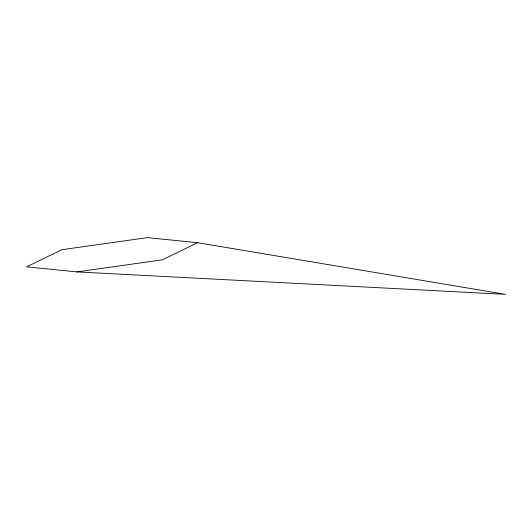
<?xml version="1.0" encoding="UTF-8"?>
<svg xmlns="http://www.w3.org/2000/svg" width="532" height="532" viewBox="0 0 532 532"><rect width="100%" height="100%" fill="white"/><g stroke="black" fill="none" stroke-linecap="round" stroke-linejoin="round"><path stroke-width="0.8" d="M197.605 242.698L162.34 259.829L76.834 271.899L26.6 266.838L61.865 249.714L147.364 237.638L197.605 242.698L505.4 294.362L76.834 271.899"/></g></svg>
